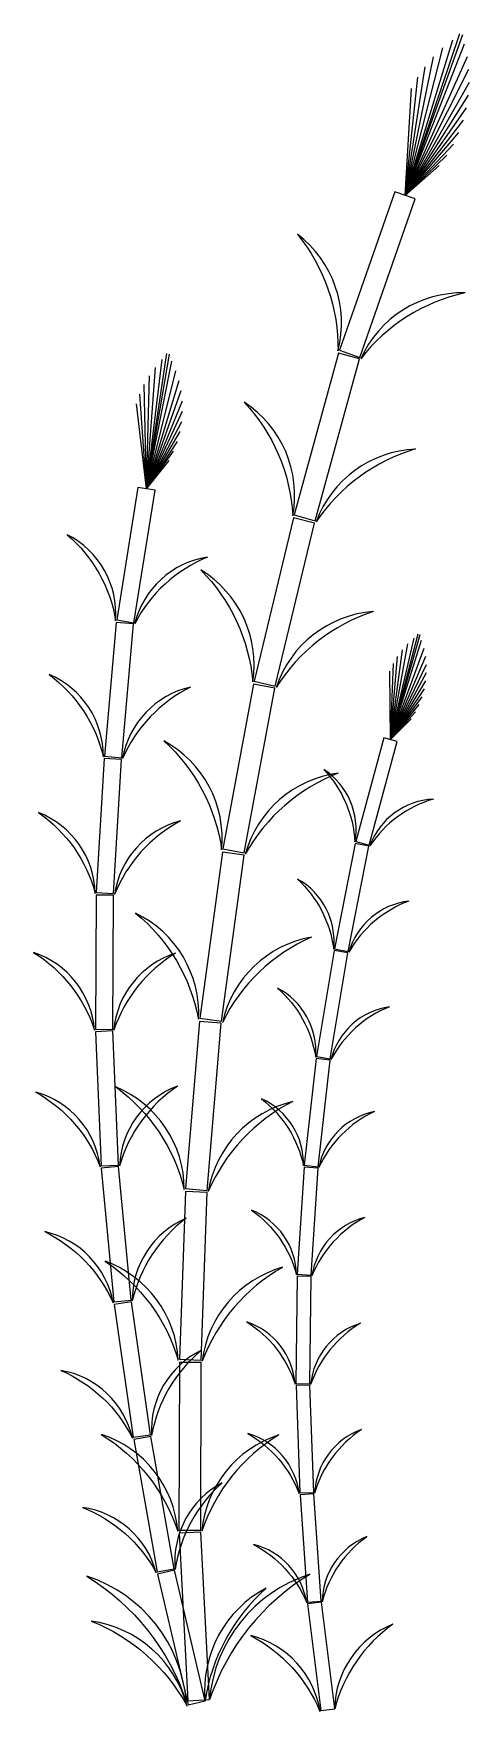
# Model space of a CAD drawing. Extents: x 2437511.67 to 2437512.63, y 4513242.78 to 4513246.48.
import ezdxf

# ---------------------------------------------------------------- set-up
doc = ezdxf.new("R2010")
doc.units = 0
doc.layers.add('VEGETAZIONE', color=7, linetype='CONTINUOUS')

msp = doc.modelspace()

# ---------------------------------------------------------------- linework, layer by layer
at = {"layer": 'VEGETAZIONE'}
for points in [[(2437512.4929, 4513246.1229), (2437512.6137, 4513246.4796)], [(2437512.4929, 4513246.1229), (2437512.6205, 4513246.4773)], [(2437512.4929, 4513246.1229), (2437512.5982, 4513246.4658)], [(2437512.4929, 4513246.1229), (2437512.624, 4513246.4568)], [(2437512.4929, 4513246.1229), (2437512.576, 4513246.448)], [(2437512.4929, 4513246.1229), (2437512.6302, 4513246.4291)], [(2437512.4929, 4513246.1229), (2437512.5557, 4513246.4282)], [(2437512.4929, 4513246.1229), (2437512.5373, 4513246.4066)], [(2437512.4929, 4513246.1229), (2437512.6338, 4513246.4009)], [(2437512.4929, 4513246.1229), (2437512.521, 4513246.3833)], [(2437512.4929, 4513246.1229), (2437512.6348, 4513246.3725)], [(2437512.4929, 4513246.1229), (2437512.507, 4513246.3585)], [(2437512.4929, 4513246.1229), (2437512.633, 4513246.3442)], [(2437512.4929, 4513246.1229), (2437512.6285, 4513246.3161)], [(2437512.4929, 4513246.1229), (2437512.6214, 4513246.2886)], [(2437512.4929, 4513246.1229), (2437512.6117, 4513246.2619)], [(2437512.4929, 4513246.1229), (2437512.5995, 4513246.2362)], [(2437512.4929, 4513246.1229), (2437512.5849, 4513246.2119)], [(2437512.4929, 4513246.1229), (2437512.5681, 4513246.189)], [(2437511.9232, 4513245.4761), (2437511.968, 4513245.7741)], [(2437511.9232, 4513245.4761), (2437511.9736, 4513245.7732)], [(2437511.9232, 4513245.4761), (2437511.9577, 4513245.761)], [(2437511.9232, 4513245.4761), (2437511.9793, 4513245.7576)], [(2437511.9232, 4513245.4761), (2437511.9428, 4513245.7439)], [(2437511.9232, 4513245.4761), (2437511.9881, 4513245.7366)], [(2437511.9232, 4513245.4761), (2437511.9181, 4513245.7058)], [(2437511.9232, 4513245.4761), (2437511.9295, 4513245.7254)], [(2437511.9232, 4513245.4761), (2437511.995, 4513245.715)], [(2437511.9232, 4513245.4761), (2437511.9997, 4513245.6927)], [(2437511.9232, 4513245.4761), (2437511.9011, 4513245.6637)], [(2437511.9232, 4513245.4761), (2437511.9086, 4513245.6851)], [(2437511.9232, 4513245.4761), (2437512.0023, 4513245.6701)], [(2437511.9232, 4513245.4761), (2437512.0027, 4513245.6474)], [(2437511.9232, 4513245.4761), (2437512.001, 4513245.6248)], [(2437511.9232, 4513245.4761), (2437511.9972, 4513245.6024)], [(2437511.9232, 4513245.4761), (2437511.9912, 4513245.5804)], [(2437511.9232, 4513245.4761), (2437511.9831, 4513245.5592)], [(2437511.9232, 4513245.4761), (2437511.9731, 4513245.5388)], [(2437512.4611, 4513244.9234), (2437512.5219, 4513245.1567)], [(2437512.4611, 4513244.9234), (2437512.5263, 4513245.1555)], [(2437512.4611, 4513244.9234), (2437512.5127, 4513245.1471)], [(2437512.4611, 4513244.9234), (2437512.5295, 4513245.1426)], [(2437512.4611, 4513244.9234), (2437512.4993, 4513245.1348)], [(2437512.4611, 4513244.9234), (2437512.5348, 4513245.1252)], [(2437512.4611, 4513244.9234), (2437512.4872, 4513245.1212)], [(2437512.4611, 4513244.9234), (2437512.5384, 4513245.1073)], [(2437512.4611, 4513244.9234), (2437512.4765, 4513245.1065)], [(2437512.4611, 4513244.9234), (2437512.4594, 4513245.0745)], [(2437512.4611, 4513244.9234), (2437512.4672, 4513245.0909)], [(2437512.4611, 4513244.9234), (2437512.5403, 4513245.0893)], [(2437512.4611, 4513244.9234), (2437512.5404, 4513245.0711)], [(2437512.4611, 4513244.9234), (2437512.5389, 4513245.053)], [(2437512.4611, 4513244.9234), (2437512.5356, 4513245.0351)], [(2437512.4611, 4513244.9234), (2437512.5306, 4513245.0176)], [(2437512.4611, 4513244.9234), (2437512.524, 4513245.0006)], [(2437512.4611, 4513244.9234), (2437512.5158, 4513244.9844)], [(2437512.4611, 4513244.9234), (2437512.5061, 4513244.969)]]:
    msp.add_lwpolyline(points, dxfattribs=at)
for points in [[(2437512.3483, 4513245.7818), (2437512.3936, 4513245.7659), (2437512.5155, 4513246.115), (2437512.4702, 4513246.1308)], [(2437512.2487, 4513245.4186), (2437512.295, 4513245.406), (2437512.3923, 4513245.7627), (2437512.346, 4513245.7753)], [(2437511.8576, 4513245.1871), (2437511.8955, 4513245.181), (2437511.9422, 4513245.4731), (2437511.9043, 4513245.4792)], [(2437512.1604, 4513245.0525), (2437512.207, 4513245.0413), (2437512.2936, 4513245.4008), (2437512.2469, 4513245.412)], [(2437511.8305, 4513244.8871), (2437511.8687, 4513244.8836), (2437511.8949, 4513245.1783), (2437511.8567, 4513245.1817)], [(2437512.0917, 4513244.6824), (2437512.1388, 4513244.6736), (2437512.2062, 4513245.0372), (2437512.159, 4513245.0459)], [(2437512.3844, 4513244.699), (2437512.4141, 4513244.691), (2437512.4759, 4513244.9194), (2437512.4463, 4513244.9274)], [(2437511.8126, 4513244.5863), (2437511.8509, 4513244.5841), (2437511.8683, 4513244.8793), (2437511.83, 4513244.8816)], [(2437512.3375, 4513244.4626), (2437512.3676, 4513244.4567), (2437512.4134, 4513244.6889), (2437512.3833, 4513244.6948)], [(2437512.0407, 4513244.3093), (2437512.0883, 4513244.3028), (2437512.1383, 4513244.6691), (2437512.0907, 4513244.6756)], [(2437511.8108, 4513244.2852), (2437511.8491, 4513244.2849), (2437511.8508, 4513244.5807), (2437511.8124, 4513244.5809)], [(2437512.2979, 4513244.2249), (2437512.3281, 4513244.2199), (2437512.367, 4513244.4533), (2437512.3367, 4513244.4583)], [(2437512.0092, 4513243.934), (2437512.057, 4513243.93), (2437512.0876, 4513244.2985), (2437512.0398, 4513244.3025)], [(2437511.8233, 4513243.9841), (2437511.8617, 4513243.9857), (2437511.8493, 4513244.2813), (2437511.811, 4513244.2797)], [(2437512.2709, 4513243.9855), (2437512.3015, 4513243.9821), (2437512.3278, 4513244.2172), (2437512.2973, 4513244.2206)], [(2437511.8515, 4513243.6842), (2437511.8897, 4513243.6878), (2437511.8618, 4513243.9823), (2437511.8236, 4513243.9787)], [(2437512.2555, 4513243.745), (2437512.2862, 4513243.743), (2437512.3013, 4513243.9791), (2437512.2707, 4513243.9811)], [(2437511.9958, 4513243.5576), (2437512.0438, 4513243.5559), (2437512.0569, 4513243.9255), (2437512.0089, 4513243.9272)], [(2437512.2526, 4513243.504), (2437512.2832, 4513243.5036), (2437512.2859, 4513243.7402), (2437512.2552, 4513243.7406)], [(2437511.8941, 4513243.386), (2437511.9321, 4513243.3914), (2437511.8903, 4513243.6842), (2437511.8523, 4513243.6788)], [(2437511.9947, 4513243.1811), (2437512.0427, 4513243.1809), (2437512.0438, 4513243.5507), (2437511.9958, 4513243.5508)], [(2437512.2613, 4513243.2631), (2437512.2919, 4513243.2642), (2437512.2834, 4513243.5007), (2437512.2527, 4513243.4996)], [(2437511.9465, 4513243.0893), (2437511.9842, 4513243.0959), (2437511.9329, 4513243.3872), (2437511.8951, 4513243.3806)], [(2437512.2778, 4513243.0227), (2437512.3084, 4513243.0248), (2437512.2922, 4513243.2608), (2437512.2616, 4513243.2587)], [(2437512.0143, 4513242.8051), (2437512.0622, 4513242.8076), (2437512.0429, 4513243.1769), (2437511.995, 4513243.1744)], [(2437512.015, 4513242.796), (2437512.0523, 4513242.8047), (2437511.985, 4513243.0928), (2437511.9476, 4513243.084)], [(2437512.3075, 4513242.7836), (2437512.338, 4513242.7874), (2437512.3087, 4513243.0222), (2437512.2782, 4513243.0184)]]:
    msp.add_lwpolyline(points, close=True, dxfattribs=at)
for points in [[(2437512.2557, 4513246.0372, -0.176046), (2437512.3452, 4513245.7804)], [(2437512.625, 4513245.9082, 0.176046), (2437512.3952, 4513245.763)], [(2437512.1386, 4513245.6669, -0.176046), (2437512.2457, 4513245.417)], [(2437512.516, 4513245.564, 0.176046), (2437512.2968, 4513245.4031)], [(2437511.7486, 4513245.3751, -0.176046), (2437511.8553, 4513245.1856)], [(2437512.0576, 4513245.3257, 0.176046), (2437511.8971, 4513245.1789)], [(2437512.0428, 4513245.2974, -0.176046), (2437512.1574, 4513245.0509)], [(2437512.4232, 4513245.2058, 0.176046), (2437512.2089, 4513245.0385)], [(2437511.7086, 4513245.067, -0.176046), (2437511.8283, 4513244.8854)], [(2437512.0204, 4513245.0393, 0.176046), (2437511.8705, 4513244.8816)], [(2437511.9613, 4513244.9207, -0.176046), (2437512.0888, 4513244.6806)], [(2437512.3459, 4513244.8494, 0.176046), (2437512.1409, 4513244.6709)], [(2437512.3137, 4513244.8578, -0.176046), (2437512.3825, 4513244.698)], [(2437512.5553, 4513244.7924, 0.176046), (2437512.4152, 4513244.6892)], [(2437511.6854, 4513244.7626, -0.176046), (2437511.8105, 4513244.5846)], [(2437511.9978, 4513244.7441, 0.176046), (2437511.8528, 4513244.5821)], [(2437512.2558, 4513244.6161, -0.176046), (2437512.3357, 4513244.4615)], [(2437512.5015, 4513244.5677, 0.176046), (2437512.3689, 4513244.4549)], [(2437511.8992, 4513244.5411, -0.176046), (2437512.0379, 4513244.3073)], [(2437512.2868, 4513244.4882, 0.176046), (2437512.0904, 4513244.3002)], [(2437511.6744, 4513244.4544, -0.176046), (2437511.8087, 4513244.2833)], [(2437511.9874, 4513244.4526, 0.176046), (2437511.8511, 4513244.2831)], [(2437512.2116, 4513244.3759, -0.176046), (2437512.296, 4513244.2237)], [(2437512.4586, 4513244.3348, 0.176046), (2437512.3295, 4513244.2182)], [(2437511.6791, 4513244.1467, -0.176046), (2437511.8214, 4513243.9822)], [(2437511.8556, 4513244.1581, -0.176046), (2437512.0065, 4513243.9319)], [(2437511.9918, 4513244.1598, 0.176046), (2437511.8638, 4513243.984)], [(2437512.2455, 4513244.1257, 0.176046), (2437512.0593, 4513243.9275)], [(2437512.1768, 4513244.1316, -0.176046), (2437512.2692, 4513243.9842)], [(2437512.4256, 4513244.1038, 0.176046), (2437512.3029, 4513243.9804)], [(2437512.1545, 4513243.8865, -0.176046), (2437512.2538, 4513243.7436)], [(2437512.0105, 4513243.8685, 0.176046), (2437511.8919, 4513243.6862)], [(2437512.4044, 4513243.8705, 0.176046), (2437512.2877, 4513243.7414)], [(2437511.6989, 4513243.839, -0.176046), (2437511.8497, 4513243.6822)], [(2437511.8318, 4513243.7742, -0.176046), (2437511.9933, 4513243.5554)], [(2437512.2228, 4513243.7603, 0.176046), (2437512.0462, 4513243.5536)], [(2437512.1443, 4513243.64, -0.176046), (2437512.2509, 4513243.5025)], [(2437512.3946, 4513243.6371, 0.176046), (2437512.2848, 4513243.5021)], [(2437512.0442, 4513243.5776, 0.176046), (2437511.9344, 4513243.3899)], [(2437511.7344, 4513243.5333, -0.176046), (2437511.8924, 4513243.3839)], [(2437512.3968, 4513243.4029, 0.176046), (2437512.2936, 4513243.2628)], [(2437511.8237, 4513243.3921, -0.176046), (2437511.9922, 4513243.1788)], [(2437512.2149, 4513243.391, 0.176046), (2437512.0452, 4513243.1786)], [(2437512.1466, 4513243.3938, -0.176046), (2437512.2597, 4513243.2616)], [(2437512.0902, 4513243.2857, 0.176046), (2437511.9865, 4513243.0945)], [(2437511.782, 4513243.2313, -0.176046), (2437511.9448, 4513243.0871)], [(2437512.159, 4513243.1496, -0.176046), (2437512.2763, 4513243.0211)], [(2437512.4087, 4513243.1667, 0.176046), (2437512.3101, 4513243.0234)], [(2437511.792, 4513243.0795, -0.176046), (2437512.011, 4513242.8022)], [(2437512.2829, 4513243.0837, 0.176046), (2437512.0622, 4513242.8076)], [(2437512.1871, 4513243.0533, 0.176046), (2437512.0523, 4513242.8047)], [(2437511.8012, 4513242.9807, -0.176046), (2437512.0128, 4513242.7932)], [(2437512.4662, 4513242.9737, 0.176046), (2437512.338, 4513242.7874)], [(2437512.153, 4513242.9486, -0.176046), (2437512.3055, 4513242.7815)]]:
    msp.add_lwpolyline(points, format="xyb", dxfattribs=at)
for centre, radius, start, end in [((2437512.1075, 4513245.8416, -1521236.9541), 0.2454, 345.5695, 52.8485), ((2437512.6192, 4513245.6628, -1521236.9541), 0.2454, 88.6403, 155.9193), ((2437512.0044, 4513245.4615, -1521236.9541), 0.2454, 349.5687, 56.8477), ((2437512.5273, 4513245.3188, -1521236.9541), 0.2454, 92.6394, 159.9184), ((2437511.6595, 4513245.2002, -1521236.9541), 0.1963, 355.7378, 63.0168), ((2437512.0877, 4513245.1317, -1521236.9541), 0.1963, 98.8085, 166.0875), ((2437511.9148, 4513245.0881, -1521236.9541), 0.2454, 351.2828, 58.5618), ((2437512.4418, 4513244.9612, -1521236.9541), 0.2454, 94.3535, 161.6325), ((2437511.632, 4513244.8863, -1521236.9541), 0.1963, 359.737, 67.0159), ((2437512.0639, 4513244.8479, -1521236.9541), 0.1963, 102.8077, 170.0867), ((2437511.8446, 4513244.7048, -1521236.9541), 0.2454, 354.3295, 61.6084), ((2437512.3775, 4513244.6061, -1521236.9541), 0.2454, 97.4002, 164.6792), ((2437512.228, 4513244.7262, -5), 0.157, 349.671, 56.95), ((2437512.5628, 4513244.6355, -5), 0.157, 92.7417, 160.0207), ((2437511.6142, 4513244.5796, -1521236.9541), 0.1963, 1.4511, 68.7301), ((2437512.0471, 4513244.5541, -1521236.9541), 0.1963, 104.5218, 171.8008), ((2437512.1796, 4513244.4788, -5), 0.157, 353.6701, 60.9491), ((2437512.5199, 4513244.4117, -5), 0.157, 96.7408, 164.0198), ((2437511.7929, 4513244.3199, -1521236.9541), 0.2454, 357.0533, 64.3323), ((2437512.3299, 4513244.2466, -1521236.9541), 0.2454, 100.124, 167.403), ((2437511.613, 4513244.2679, -1521236.9541), 0.1963, 4.4977, 71.7767), ((2437512.0466, 4513244.2655, -1521236.9541), 0.1963, 107.5684, 174.8474), ((2437512.1395, 4513244.2364, -5), 0.157, 355.3842, 62.6632), ((2437512.4817, 4513244.1795, -5), 0.157, 98.455, 165.7339), ((2437511.6267, 4513243.9576, -1521236.9541), 0.1963, 7.2216, 74.5006), ((2437511.7611, 4513243.9316, -1521236.9541), 0.2454, 0.0737, 67.3527), ((2437512.0599, 4513243.9757, -1521236.9541), 0.1963, 110.2923, 177.5713), ((2437512.3013, 4513243.8867, -1521236.9541), 0.2454, 103.1445, 170.4235), ((2437512.1122, 4513243.9885, -5), 0.157, 358.4309, 65.7099), ((2437512.4569, 4513243.9499, -5), 0.157, 101.5016, 168.7806), ((2437512.0968, 4513243.7404, -5), 0.157, 1.1547, 68.4337), ((2437512.0882, 4513243.6882, -1521236.9541), 0.1963, 113.3127, 180.5917), ((2437512.443, 4513243.7182, -5), 0.157, 104.2255, 171.5044), ((2437511.6565, 4513243.6473, -1521236.9541), 0.1963, 10.242, 77.521), ((2437511.7482, 4513243.5435, -1521236.9541), 0.2454, 2.7938, 70.0727), ((2437512.2898, 4513243.5243, -1521236.9541), 0.2454, 105.8645, 173.1435), ((2437512.0943, 4513243.4911, -5), 0.157, 4.1752, 71.4541), ((2437512.4412, 4513243.4871, -5), 0.157, 107.2459, 174.5249), ((2437512.1304, 4513243.4012, -1521236.9541), 0.1963, 116.0327, 183.3117), ((2437511.7011, 4513243.3398, -1521236.9541), 0.1963, 12.962, 80.241), ((2437512.4505, 4513243.2553, -5), 0.157, 109.9659, 177.2449), ((2437511.7477, 4513243.1589, -1521236.9541), 0.2454, 4.6572, 71.9362), ((2437512.2897, 4513243.1573, -1521236.9541), 0.2454, 107.7279, 175.0069), ((2437512.1038, 4513243.2427, -5), 0.157, 6.8952, 74.1742), ((2437512.182, 4513243.1122, -1521236.9541), 0.1963, 117.8962, 185.1752), ((2437511.755, 4513243.0369, -1521236.9541), 0.1963, 14.8254, 82.1044), ((2437512.1211, 4513242.9972, -5), 0.157, 8.7586, 76.0376), ((2437512.4671, 4513243.021, -5), 0.157, 111.8293, 179.1083), ((2437511.6931, 4513242.7763, -1521236.9541), 0.319, 4.6572, 71.9362), ((2437512.38, 4513242.7799, -1521236.9541), 0.319, 107.7279, 175.0069), ((2437512.3065, 4513242.8278, -1521236.9541), 0.2552, 117.8962, 185.1752), ((2437511.7661, 4513242.7279, -1521236.9541), 0.2552, 14.8254, 82.1044), ((2437512.5421, 4513242.7842, -5), 0.2042, 111.8293, 179.1083), ((2437512.1038, 4513242.7504, -5), 0.2042, 8.7586, 76.0376)]:
    msp.add_arc(centre, radius, start, end, dxfattribs=at)

doc.saveas('drawing.dxf')
